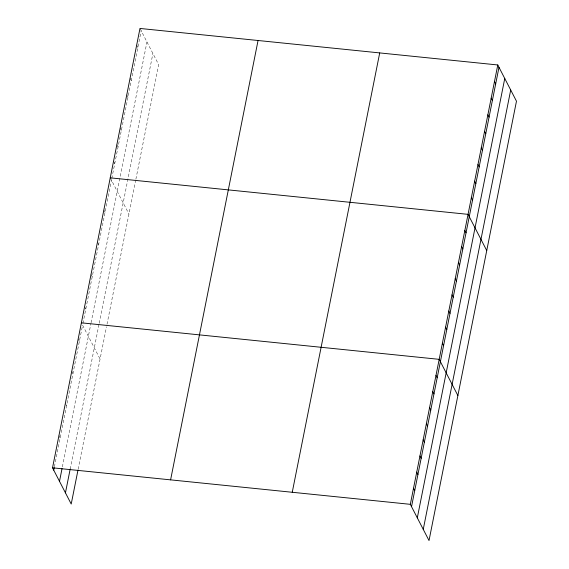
<?xml version="1.0" encoding="UTF-8"?>
<svg xmlns="http://www.w3.org/2000/svg" width="569" height="569" viewBox="0 0 569 569"><rect width="100%" height="100%" fill="white"/><g stroke="black" fill="none" stroke-linecap="round" stroke-linejoin="round"><path stroke-width="0.43" stroke-dasharray="2.85 2.13" d="M54.404 466.758L82.59 325.155L100.08 359.046M82.932 323.462L111.453 180.167M111.78 178.51L141.183 30.79M62.37 466.914L90.898 323.619M91.061 322.772L146.958 41.971M70.172 469.105L99.034 324.117M99.205 323.27L152.905 53.493M78.138 469.269L106.495 326.819M107 324.28L135.55 180.857M135.877 179.199L158.673 64.674L139.981 28.45M136.674 45.051L137.883 47.383M130.066 78.245L131.275 80.585M126.766 94.845L127.968 97.178M120.159 128.039L121.361 130.372M116.851 144.633L118.06 146.973M113.551 161.233L114.753 163.573M110.244 177.834L128.943 214.051M103.828 210.053L105.037 212.386M97.42 242.273L98.622 244.606M91.004 274.493L92.214 276.826M84.589 306.712L85.798 309.045M78.181 338.932L79.383 341.265M71.765 371.152L72.974 373.484M65.35 403.371L66.559 405.704M58.934 435.591L60.143 437.924"/><path stroke-width="0.85" d="M77.974 470.115L71.217 504.034L52.526 467.81L139.981 28.45L497.783 64.966L516.474 101.19L429.019 540.55L410.327 504.326L497.783 64.966M53.728 470.143L54.24 467.604M59.503 481.331L62.035 468.607M65.449 492.846L70.172 469.105M170.6 479.859L258.056 40.499M292.253 492.277L379.708 52.917M411.529 506.666L498.985 67.306M417.305 517.847L504.76 78.486M423.251 529.369L510.706 90.009M110.244 177.834L468.045 214.349L486.744 250.573M81.381 322.822L439.183 359.338L457.881 395.562M52.526 467.81L410.327 504.326M494.475 81.566L495.684 83.906M491.175 98.167L492.377 100.5M487.868 114.76L489.077 117.1M484.568 131.361L485.77 133.701M481.26 147.961L482.469 150.294M477.96 164.555L479.162 166.895M474.653 181.155L475.862 183.495M471.352 197.756L472.555 200.089M464.837 230.459L466.047 232.799M461.63 246.569L462.839 248.909M458.422 262.679L459.631 265.019M455.221 278.789L456.423 281.129M452.014 294.898L453.216 297.238M448.806 311.008L450.008 313.348M445.598 327.118L446.807 329.458M442.39 343.228L443.6 345.568M435.975 375.448L437.184 377.788M432.774 391.557L433.976 393.897M429.567 407.667L430.769 410.007M426.359 423.777L427.568 426.117M423.151 439.887L424.36 442.227M419.943 455.997L421.152 458.337M416.736 472.106L417.945 474.446M413.528 488.216L414.737 490.556"/></g></svg>
